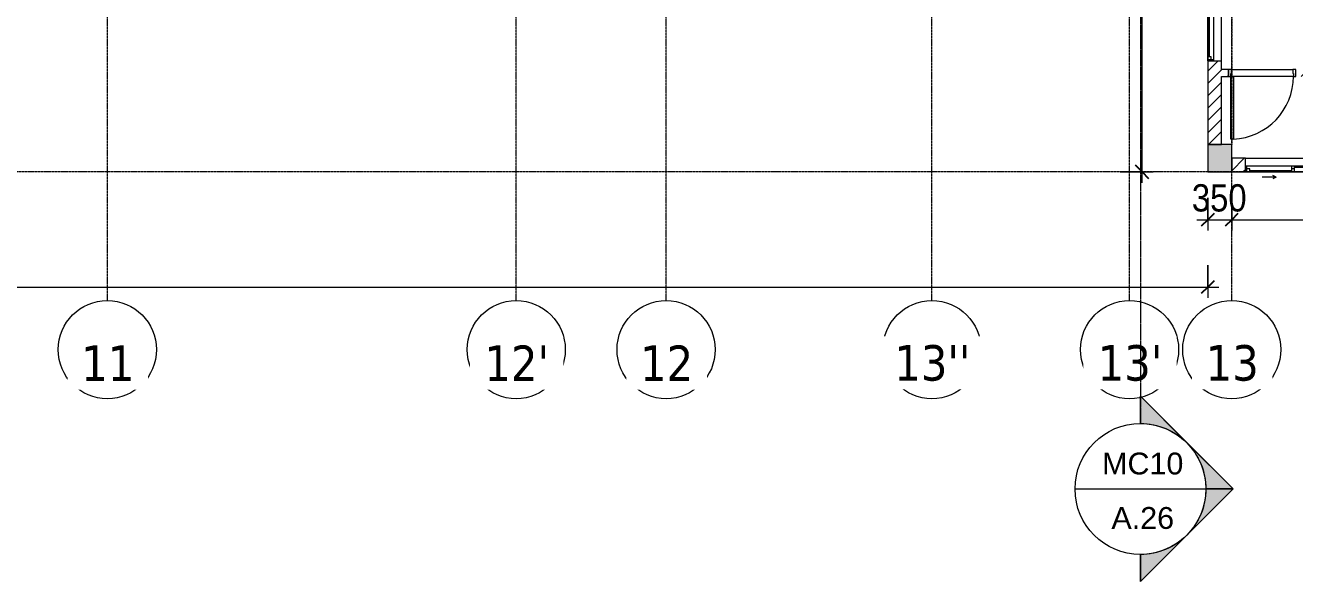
# Model space of a CAD drawing. Header units: millimetres. Extents: x 962 to 239635, y -15958 to 82755.
# Drawn here: x 160501 to 179126, y 11230 to 19384 of the extents above; entities that cross this region are included whole.
import ezdxf

# ---------------------------------------------------------------- set-up
doc = ezdxf.new("R2010")
doc.units = ezdxf.units.MM
for name, pattern in [('Dash 1_8_', [6.35, 3.175, -3.175]), ('Dash Dot 3_16_', [7.9375, 4.7625, -1.5875, 0, -1.5875]), ('Grid Line', [22.225, 12.7, -3.175, 3.175, -3.175])]:
    doc.linetypes.add(name, pattern=pattern)
for name, color, linetype, lineweight in [('0-1', 7, 'Continuous', 5), ('A-ANNO-DIMS', 211, 'Continuous', 9), ('A-ANNO-DIMS-160', 211, 'Continuous', 9), ('A-AREA', 32, 'Dash 1_8_', 9), ('A-DETL-GENF-2', 1, 'Continuous', 9), ('A-DOOR-4', 1, 'Continuous', 9), ('A-DOOR-FRAM-1', 1, 'Continuous', 9), ('A-GLAZ', 151, 'Continuous', 9), ('A-WALL', 113, 'Continuous', 9), ('A-WALL-3', 113, 'Continuous', 18), ('A-WALL-PATT-2', 111, 'Continuous', 9), ('G-ANNO-SYMB', 111, 'Continuous', 9), ('G-ANNO-SYMB-1', 111, 'Dash Dot 3_16_', 18), ('S-COLS-1', 52, 'Continuous', 5), ('S-COLS-2', 7, 'Continuous', 18), ('S-GRID-1', 1, 'Grid Line', 9), ('S-GRID-IDEN', 1, 'Continuous', 9)]:
    doc.layers.add(name, color=color, linetype=linetype, lineweight=lineweight)
doc.styles.add('Arial_9', font='arial_0.ttf', dxfattribs={"height": 320})
doc.styles.add('Tahoma_B', font='tahomabd_0.ttf', dxfattribs={"height": 520})
doc.styles.add('UTM Avo', font='UTM Avo.ttf', dxfattribs={"width": 0.9, "height": 400})
doc.dimstyles.new('1_Dim_chi_tiet_2_5', dxfattribs={"dimscale": 304.8, "dimtxt": 399.720379, "dimasz": 0.629921, "dimexe": 0.524934, "dimexo": 0.0625, "dimgap": 0.052493, "dimtad": 1, "dimdec": 0, "dimrnd": 5, "dimzin": 0, "dimdsep": 46, "dimtxsty": 'UTM Avo', "dimblk1": 'OBLIQUE', "dimblk2": 'OBLIQUE', "dimsah": 1, "dimcen": 0.09, "dimdle": 0.524934, "dimazin": 0, "dimtfac": 1, "dimtdec": 4, "dimtix": 1, "dimtmove": 0, "dimatfit": 3, "dimfxl": 1.049869, "dimfxlon": 1, "dimtvp": 1, "dimtolj": 1, "dimtzin": 0, "dimarcsym": 2})
doc.dimstyles.new('1_Dim_chi_tiet_2_5_1', dxfattribs={"dimscale": 304.8, "dimtxt": 399.720379, "dimasz": 0.629921, "dimexe": 0.524934, "dimexo": 0.0625, "dimgap": 0.052493, "dimtad": 1, "dimdec": 0, "dimrnd": 5, "dimzin": 0, "dimdsep": 46, "dimtxsty": 'UTM Avo', "dimblk1": 'OBLIQUE', "dimblk2": 'OBLIQUE', "dimsah": 1, "dimcen": 0.09, "dimdle": 0.524934, "dimazin": 0, "dimtfac": 1, "dimtdec": 4, "dimtix": 1, "dimtmove": 0, "dimatfit": 3, "dimfxl": 1.049869, "dimfxlon": 1, "dimtvp": 1, "dimtolj": 1, "dimtzin": 0, "dimarcsym": 2})
pattern_1 = [(45, (61750.9, 0), (-90.50967, 90.50967), [])]

# ---------------------------------------------------------------- blocks, each defined once
blk = doc.blocks.new('NCV_TKTC_KET CAU_rvt-1-TKCS_MB TẦNG 2')
at = {"layer": 'S-COLS-1'}
blk.add_hatch(color=256, dxfattribs=at).paths.add_polyline_path([(116453, 17237), (116453, 17637), (116103, 17637), (116103, 17237)])
at = {"layer": 'S-COLS-2'}
for p, q in [((116453, 17637), (116103, 17637)), ((116103, 17637), (116103, 17237)), ((116453, 17237), (116453, 17637)), ((116103, 17237), (116453, 17237))]:
    blk.add_line(p, q, dxfattribs=at)
blk = doc.blocks.new('1_FAMILY RVT - W01-WxH 1400x1400xmm-V131-TKCS_MB TẦNG 2')
at = {"layer": 'A-GLAZ'}
for q in [(299.2, 197.79), (299.2, 146.99), (451.6, 172.39)]:
    blk.add_line((248.4, 172.39), q, dxfattribs=at)
blk = doc.blocks.new('1_FAMILY RVT - W01-WxH 1400x1400xmm-411185-TKCS_MB TẦNG 2')
at = {"layer": 'A-GLAZ'}
for p, q in [((-700, 103.81), (700, 103.81)), ((-700, -96.19), (-700, 103.81)), ((700, 103.81), (700, -96.19)), ((-700, -7.29), (-680.95, -7.29)), ((700, -96.19), (-700, -96.19)), ((-700, -96.19), (-636.5, -96.19)), ((-680.95, -7.29), (-22.225, -7.29)), ((-680.95, -96.19), (-680.95, -7.29)), ((-636.5, -51.74), (-680.95, -51.74)), ((-636.5, -96.19), (-636.5, -51.74)), ((-636.5, -73.965), (-22.225, -73.965)), ((-636.5, -96.19), (-22.225, -96.19)), ((-22.225, -7.29), (22.225, -7.29)), ((-22.225, -7.29), (-22.225, -96.19)), ((22.225, -51.74), (-22.225, -51.74)), ((-22.225, -96.19), (22.225, -96.19)), ((22.225, -7.29), (636.5, -7.29)), ((22.225, -96.19), (22.225, -7.29)), ((22.225, -29.515), (636.5, -29.515)), ((22.225, -96.19), (680.95, -96.19)), ((248.4, -172.39), (299.2, -146.99)), ((248.4, -172.39), (299.2, -197.79)), ((248.4, -172.39), (451.6, -172.39)), ((636.5, -7.29), (700, -7.29)), ((636.5, -51.74), (636.5, -7.29)), ((680.95, -51.74), (636.5, -51.74)), ((680.95, -96.19), (680.95, -7.29)), ((680.95, -96.19), (700, -96.19))]:
    blk.add_line(p, q, dxfattribs=at)
blk = doc.blocks.new('FD_04 - FD_04-900x2200mm-4731490-TKCS_MB TẦNG 2')
at = {"layer": 'A-DETL-GENF-2'}
for p, q in [((420, 50), (420, 970)), ((420, 970), (460, 970)), ((460, 970), (460, 50)), ((460, 50), (420, 50))]:
    blk.add_line(p, q, dxfattribs=at)
blk.add_arc((460, 50), 920, 92.4919, 180, dxfattribs=at)
at = {"layer": 'A-DOOR-FRAM-1'}
for p, q in [((-460, 50), (-495, 50)), ((-495, 50), (-495, -50)), ((-460, 10), (-460, 50)), ((-450, 10), (-460, 10)), ((-450, -50), (-450, 10)), ((460, 10), (450, 10)), ((450, 10), (450, -50)), ((495, 50), (460, 50)), ((460, 50), (460, 10)), ((495, -50), (495, 50)), ((-495, -50), (-450, -50)), ((450, -50), (495, -50))]:
    blk.add_line(p, q, dxfattribs=at)
blk = doc.blocks.new('1_FAMILY RVT - W01-WxH 1400x1400xmm-389822-TKCS_MB TẦNG 2')
at = {"layer": 'A-GLAZ'}
for p, q in [((248.4, 172.39), (299.2, 197.79)), ((-700, 96.19), (-700, -103.81)), ((700, 96.19), (-700, 96.19)), ((-700, 96.19), (-636.5, 96.19)), ((-700, 7.29), (-680.95, 7.29)), ((-680.95, 96.19), (-680.95, 7.29)), ((-636.5, 51.74), (-680.95, 51.74)), ((-680.95, 7.29), (-22.225, 7.29)), ((-636.5, 96.19), (-22.225, 96.19)), ((-636.5, 96.19), (-636.5, 51.74)), ((-636.5, 73.965), (-22.225, 73.965)), ((-22.225, 7.29), (-22.225, 96.19)), ((-22.225, 96.19), (22.225, 96.19)), ((22.225, 51.74), (-22.225, 51.74)), ((-22.225, 7.29), (22.225, 7.29)), ((22.225, 96.19), (680.95, 96.19)), ((22.225, 96.19), (22.225, 7.29)), ((22.225, 29.515), (636.5, 29.515)), ((22.225, 7.29), (636.5, 7.29)), ((248.4, 172.39), (299.2, 146.99)), ((248.4, 172.39), (451.6, 172.39)), ((636.5, 51.74), (636.5, 7.29)), ((680.95, 51.74), (636.5, 51.74)), ((636.5, 7.29), (700, 7.29)), ((680.95, 96.19), (700, 96.19)), ((680.95, 96.19), (680.95, 7.29)), ((700, -103.81), (700, 96.19)), ((-700, -103.81), (700, -103.81))]:
    blk.add_line(p, q, dxfattribs=at)
blk = doc.blocks.new('Grid - M_Grid Head - Circle-353313-TKCS_MB TẦNG 2')
at = {"layer": 'S-GRID-IDEN'}
blk.add_circle((0, 0), 4.5, dxfattribs=at)
blk = doc.blocks.new('Section - M_Section Head - Filled-352373-TKCS_MB TẦNG 2')
at = {"layer": 'G-ANNO-SYMB'}
h = blk.add_hatch(color=256, dxfattribs=at)
edge = h.paths.add_edge_path()
edge.add_line((-6, 8.49), (-6, 6))
edge.add_arc((-6, 0), 6, 90, 135)
edge.add_line((-10.24, 4.24), (-6, 8.49))
h = blk.add_hatch(color=256, dxfattribs=at)
edge = h.paths.add_edge_path()
edge.add_line((-6, 8.49), (-1.76, 4.24))
edge.add_arc((-6, 0), 6, 45, 90)
edge.add_line((-6, 6), (-6, 8.49))
h = blk.add_hatch(color=256, dxfattribs=at)
edge = h.paths.add_edge_path()
edge.add_line((-14.49, 0), (-10.24, 4.24))
edge.add_arc((-6, 0), 6, 135, 180)
edge.add_line((-12, 0), (-14.49, 0))
h = blk.add_hatch(color=256, dxfattribs=at)
edge = h.paths.add_edge_path()
edge.add_line((2.49, 0), (0, 0))
edge.add_arc((-6, 0), 6, 360, 405)
edge.add_line((-1.76, 4.24), (2.49, 0))
for p, q in [((-6, 8.49), (-14.49, 0)), ((-6, 8.49), (-10.24, 4.24)), ((-6, 8.49), (2.49, 0)), ((-6, 6), (-6, 8.49)), ((-6, 8.49), (-6, 6)), ((-1.76, 4.24), (-6, 8.49)), ((-10.24, 4.24), (-14.49, 0)), ((2.49, 0), (-1.76, 4.24)), ((-14.49, 0), (-12, 0)), ((0, 0), (2.49, 0)), ((-12, 0), (-14.49, 0)), ((0, 0), (2.49, 0))]:
    blk.add_line(p, q, dxfattribs=at)
for start, end in [(360, 180), (90, 135), (45, 90), (135, 180), (360, 45), (180, 360)]:
    blk.add_arc((-6, 0), 6, start, end, dxfattribs=at)
blk = doc.blocks.new('DIMBLOCK37-TKCS_MB TẦNG 2')
at = {"layer": 'A-ANNO-DIMS-160', "lineweight": 25}
for p, q in [((176888, 24537), (176792, 24633)), ((176888, 24537), (176984, 24441)), ((176888, 17237), (176792, 17333)), ((176888, 17237), (176984, 17141))]:
    blk.add_line(p, q, dxfattribs=at)
at = {"layer": 'A-ANNO-DIMS-160'}
for p, q in [((176888, 17077), (176888, 24697)), ((176568, 24537), (177048, 24537)), ((176888, 24537), (176568, 24537)), ((176568, 17237), (177048, 17237)), ((176888, 17237), (176568, 17237))]:
    blk.add_line(p, q, dxfattribs=at)
at = {"layer": 'A-ANNO-DIMS-160', "color": 0, "insert": (176368, 20339), "char_height": 400, "width": 1314.64, "attachment_point": 1, "rotation": 90, "line_spacing_factor": 1.110334, "style": 'UTM Avo'}
blk.add_mtext('7300', dxfattribs=at)
blk = doc.blocks.new('_Oblique')
at = {"color": 0, "linetype": 'ByBlock', "lineweight": -2}
blk.add_line((-0.5, -0.5), (0.5, 0.5), dxfattribs=at)
blk = doc.blocks.new('DIMBLOCK54-TKCS_MB TẦNG 2')
at = {"layer": 'A-ANNO-DIMS-160'}
for p, q in [((178203, 16856), (178203, 16376)), ((178203, 16536), (178203, 16856)), ((183803, 16856), (183803, 16376)), ((183803, 16536), (183803, 16856)), ((178203, 16536), (183803, 16536))]:
    blk.add_line(p, q, dxfattribs=at)
at = {"layer": 'A-ANNO-DIMS-160', "lineweight": 25}
for p, q in [((178203, 16536), (178299, 16632)), ((183803, 16536), (183899, 16632)), ((178203, 16536), (178107, 16440)), ((183803, 16536), (183707, 16440))]:
    blk.add_line(p, q, dxfattribs=at)
at = {"layer": 'A-ANNO-DIMS-160', "color": 0, "insert": (180456, 17056), "char_height": 400, "width": 1314.64, "attachment_point": 1, "line_spacing_factor": 1.110334, "style": 'UTM Avo'}
blk.add_mtext('5600', dxfattribs=at)
blk = doc.blocks.new('DIMBLOCK324-TKCS_MB TẦNG 2')
at = {"layer": 'A-ANNO-DIMS-160'}
for p, q in [((177853, 16856), (177853, 16376)), ((177853, 16536), (177853, 16856)), ((178203, 16856), (178203, 16376)), ((178203, 16536), (178203, 16856)), ((177693, 16536), (178363, 16536))]:
    blk.add_line(p, q, dxfattribs=at)
at = {"layer": 'A-ANNO-DIMS-160', "lineweight": 25}
for p, q in [((177853, 16536), (177949, 16632)), ((178203, 16536), (178299, 16632)), ((177853, 16536), (177757, 16440)), ((178203, 16536), (178107, 16440))]:
    blk.add_line(p, q, dxfattribs=at)
at = {"layer": 'A-ANNO-DIMS-160', "color": 0, "insert": (177618, 17056), "char_height": 400, "width": 985.98, "attachment_point": 1, "line_spacing_factor": 1.110334, "style": 'UTM Avo'}
blk.add_mtext('350', dxfattribs=at)
blk = doc.blocks.new('DIMBLOCK325-TKCS_MB TẦNG 2')
at = {"layer": 'A-ANNO-DIMS-160'}
for p, q in [((106553, 15869), (106553, 15389)), ((106553, 15549), (106553, 15869)), ((177853, 15869), (177853, 15389)), ((177853, 15549), (177853, 15869)), ((106393, 15549), (178013, 15549))]:
    blk.add_line(p, q, dxfattribs=at)
at = {"layer": 'A-ANNO-DIMS-160', "lineweight": 25}
for p, q in [((106553, 15549), (106649, 15645)), ((177853, 15549), (177949, 15645)), ((106553, 15549), (106457, 15453)), ((177853, 15549), (177757, 15453))]:
    blk.add_line(p, q, dxfattribs=at)
at = {"layer": 'A-ANNO-DIMS-160', "color": 0, "insert": (141519, 16069), "char_height": 400, "width": 1643.29, "attachment_point": 1, "line_spacing_factor": 1.110334, "style": 'UTM Avo'}
blk.add_mtext('71300', dxfattribs=at)

msp = doc.modelspace()

# ---------------------------------------------------------------- hatches: boundary and pattern name
at = {"layer": 'A-WALL-PATT-2'}
h = msp.add_hatch(dxfattribs=at)
h.set_pattern_fill('FP_1', color=256, style=0, pattern_type=2)
h.set_pattern_definition(pattern_1)
h.paths.add_polyline_path([(177853.5, 17636.9), (178053.5, 17636.9), (178053.5, 18866.9), (177853.5, 18866.9)])
h.paths.add_polyline_path([(178053.5, 20266.9), (178053.5, 20336.9), (177853.5, 20336.9), (177853.5, 20266.9)])
h = msp.add_hatch(dxfattribs=at)
h.set_pattern_fill('FP_1', color=256, style=0, pattern_type=2)
h.set_pattern_definition(pattern_1)
h.paths.add_polyline_path([(179930.3, 18636.9), (180253.5, 18636.9), (180253.5, 18736.9), (179143.5, 18736.9), (179143.5, 18636.9)])
h.paths.add_polyline_path([(178153.5, 18636.9), (178153.5, 18736.9), (178053.5, 18736.9), (178053.5, 18636.9)])
h = msp.add_hatch(dxfattribs=at)
h.set_pattern_fill('FP_1', color=256, style=0, pattern_type=2)
h.set_pattern_definition(pattern_1)
h.paths.add_polyline_path([(180103.5, 17236.9), (180103.5, 17436.9), (179803.5, 17436.9), (179803.5, 17236.9)])
h.paths.add_polyline_path([(178403.5, 17236.9), (178403.5, 17436.9), (178203.5, 17436.9), (178203.5, 17236.9)])

# ---------------------------------------------------------------- linework, layer by layer
at = {"layer": 'A-AREA'}
msp.add_line((178203.5, 24536.9), (178203.5, 17636.9), dxfattribs=at)
at = {"layer": 'A-WALL'}
for p, q in [((179108.5, 18636.9), (178188.5, 18636.9)), ((178198.5, 18736.9), (179098.5, 18736.9))]:
    msp.add_line(p, q, dxfattribs=at)
at = {"layer": 'A-WALL-3'}
for p, q in [((177853.5, 18866.9), (177853.5, 17636.9)), ((178053.5, 18736.9), (178053.5, 18866.9)), ((178153.5, 18736.9), (178053.5, 18736.9)), ((178053.5, 17636.9), (178053.5, 18636.9)), ((178053.5, 18636.9), (178153.5, 18636.9)), ((178153.5, 18636.9), (178153.5, 18736.9)), ((177853.5, 17636.9), (178053.5, 17636.9)), ((178403.5, 17436.9), (178203.5, 17436.9)), ((178203.5, 17436.9), (178203.5, 17236.9)), ((178203.5, 17236.9), (178403.5, 17236.9))]:
    msp.add_line(p, q, dxfattribs=at)
at = {"layer": 'G-ANNO-SYMB'}
msp.add_line((175903.5, 12587.9), (177823.5, 12587.9), dxfattribs=at)
at = {"layer": 'S-GRID-1'}
for p, q in [((161703.5, 19351.6), (161703.5, 76542.3)), ((167703.5, 19351.6), (167703.5, 76542.3)), ((169903.5, 19351.6), (169903.5, 76542.3)), ((173803.5, 19351.6), (173803.5, 76542.3)), ((176703.5, 19351.6), (176703.5, 76542.3)), ((178203.5, 19351.6), (178203.5, 76542.3)), ((161703.5, 15351.6), (161703.5, 19351.6)), ((167703.5, 15351.6), (167703.5, 19351.6)), ((169903.5, 15351.6), (169903.5, 19351.6)), ((173803.5, 15351.6), (173803.5, 19351.6)), ((176703.5, 15351.6), (176703.5, 19351.6)), ((178203.5, 15351.6), (178203.5, 19351.6)), ((189415.6, 17236.9), (96253.4, 17236.9))]:
    msp.add_line(p, q, dxfattribs=at)

# ---------------------------------------------------------------- block references
at = {"layer": '0-1'}
msp.add_blockref('NCV_TKTC_KET CAU_rvt-1-TKCS_MB TẦNG 2', (61750.9, 0), dxfattribs=at)
at = {"layer": 'A-DOOR-4', "rotation": 180}
msp.add_blockref('FD_04 - FD_04-900x2200mm-4731490-TKCS_MB TẦNG 2', (178648.5, 18686.9), dxfattribs=at)
at = {"layer": 'A-GLAZ'}
for name, p, rotation in [('1_FAMILY RVT - W01-WxH 1400x1400xmm-389822-TKCS_MB TẦNG 2', (177949.7, 19566.9), 90.00000000000007), ('1_FAMILY RVT - W01-WxH 1400x1400xmm-V131-TKCS_MB TẦNG 2', (179103.5, 17333.1), 180)]:
    msp.add_blockref(name, p, dxfattribs=dict(at, rotation=rotation))
msp.add_blockref('1_FAMILY RVT - W01-WxH 1400x1400xmm-411185-TKCS_MB TẦNG 2', (179103.5, 17333.1), dxfattribs=at)
at = {"layer": 'G-ANNO-SYMB', "extrusion": (0, 0, -1), "xscale": 159.9999999999999, "yscale": 159.9999999999999, "zscale": 159.9999999999999, "rotation": 90.00000000000053}
msp.add_blockref('Section - M_Section Head - Filled-352373-TKCS_MB TẦNG 2', (-176863.5, 13547.9), dxfattribs=at)
at = {"layer": 'S-GRID-IDEN', "xscale": 159.9999999999999, "yscale": 159.9999999999999, "zscale": 159.9999999999999}
for p in [(161703.5, 14631.6), (167703.5, 14631.6), (169903.5, 14631.6), (173803.5, 14631.6), (176703.5, 14631.6), (178203.5, 14631.6)]:
    msp.add_blockref('Grid - M_Grid Head - Circle-353313-TKCS_MB TẦNG 2', p, dxfattribs=at)

# ---------------------------------------------------------------- texts
at = {"layer": 'G-ANNO-SYMB', "char_height": 320, "attachment_point": 5, "line_spacing_factor": 0.936439, "style": 'Arial_9'}
for s, insert, width in [('\\pt2032,4064,6096,8128,10160,12192,14224,16256,18288,20320,22352,24384,26416,28448,30480,32512,34544,36576,38608,40640,42672,44704,46736,48768,50800,52832,54864,56896,58928,60960,62992,65024;MC10', (176897.4, 12959), 1217.6), ('\\pt2032,4064,6096,8128,10160,12192,14224,16256,18288,20320,22352,24384,26416,28448,30480,32512,34544,36576,38608,40640,42672,44704,46736,48768,50800,52832,54864,56896,58928,60960,62992,65024;A.26', (176897.4, 12160.8), 952)]:
    msp.add_mtext(s, dxfattribs=dict(at, insert=insert, width=width))

# ---------------------------------------------------------------- dimensions: what is measured, and where the dimension line sits
at = {"layer": 'A-ANNO-DIMS'}
dim = msp.add_linear_dim(base=(176887.8, 24536.9), p1=(176567.8, 17236.9), p2=(176567.8, 24536.9), angle=90, dimstyle='1_Dim_chi_tiet_2_5', override={"dimpost": '<>', "dimfxl": 7300}, dxfattribs=at)
dim.commit()
dim.dimension.update_dxf_attribs({"geometry": 'DIMBLOCK37-TKCS_MB TẦNG 2', "text_midpoint": (176664.8, 20886.9)})
for base, p1, p2, dimstyle, override, picture, middle in [((178203.5, 16536.3), (177853.5, 16856.3), (178203.5, 16856.3), '1_Dim_chi_tiet_2_5_1', {"dimpost": '<>', "dimfxl": 350}, 'DIMBLOCK324-TKCS_MB TẦNG 2', (178028.5, 16759.3)), ((183803.5, 16536.3), (178203.5, 16856.3), (183803.5, 16856.3), '1_Dim_chi_tiet_2_5', {"dimpost": '<>', "dimfxl": 5600}, 'DIMBLOCK54-TKCS_MB TẦNG 2', (181003.5, 16759.3)), ((177853.5, 15549.3), (106553.5, 15869.3), (177853.5, 15869.3), '1_Dim_chi_tiet_2_5_1', {"dimpost": '<>', "dimfxl": 71300}, 'DIMBLOCK325-TKCS_MB TẦNG 2', (142203.5, 15772.3))]:
    dim = msp.add_linear_dim(base=base, p1=p1, p2=p2, dimstyle=dimstyle, override=override, dxfattribs=at)
    dim.commit()
    dim.dimension.update_dxf_attribs({"geometry": picture, "text_midpoint": middle})

# ---------------------------------------------------------------- next in the draw order: texts
at = {"layer": 'S-GRID-IDEN', "char_height": 520, "attachment_point": 5, "line_spacing_factor": 0.996129, "style": 'Tahoma_B', "bg_fill": 3, "box_fill_scale": 1.25, "bg_fill_color": 256, "bg_fill_true_color": 13158600, "bg_fill_transparency": 0}
for s, insert, width in [('\\pt2031.9988,4063.9976,6096.0016,8128.0004,10159.9992,12191.998,14224.002,16256.0008,18287.9996,20319.9984,22352.0024,24384.0012,26416,28447.9988,30479.9976,32512.0016,34544.0004,36575.9992,38607.998,40640.002,42672.0008,44703.9996,46735.9984,48768.0024,50800.0012,52832,54863.9988,56895.9976,58928.0016,60960.0004,62991.9992,65023.998;11', (161710.2, 14431.9), 921.6), ("\\pt2031.9988,4063.9976,6096.0016,8128.0004,10159.9992,12191.998,14224.002,16256.0008,18287.9996,20319.9984,22352.0024,24384.0012,26416,28447.9988,30479.9976,32512.0016,34544.0004,36575.9992,38607.998,40640.002,42672.0008,44703.9996,46735.9984,48768.0024,50800.0012,52832,54863.9988,56895.9976,58928.0016,60960.0004,62991.9992,65023.998;12'", (167710.2, 14431.9), 1112), ('\\pt2031.9988,4063.9976,6096.0016,8128.0004,10159.9992,12191.998,14224.002,16256.0008,18287.9996,20319.9984,22352.0024,24384.0012,26416,28447.9988,30479.9976,32512.0016,34544.0004,36575.9992,38607.998,40640.002,42672.0008,44703.9996,46735.9984,48768.0024,50800.0012,52832,54863.9988,56895.9976,58928.0016,60960.0004,62991.9992,65023.998;12', (169910.2, 14431.9), 921.6), ("\\pt2031.9988,4063.9976,6096.0016,8128.0004,10159.9992,12191.998,14224.002,16256.0008,18287.9996,20319.9984,22352.0024,24384.0012,26416,28447.9988,30479.9976,32512.0016,34544.0004,36575.9992,38607.998,40640.002,42672.0008,44703.9996,46735.9984,48768.0024,50800.0012,52832,54863.9988,56895.9976,58928.0016,60960.0004,62991.9992,65023.998;13''", (173810.2, 14431.9), 1302.4), ("\\pt2031.9988,4063.9976,6096.0016,8128.0004,10159.9992,12191.998,14224.002,16256.0008,18287.9996,20319.9984,22352.0024,24384.0012,26416,28447.9988,30479.9976,32512.0016,34544.0004,36575.9992,38607.998,40640.002,42672.0008,44703.9996,46735.9984,48768.0024,50800.0012,52832,54863.9988,56895.9976,58928.0016,60960.0004,62991.9992,65023.998;13'", (176710.2, 14431.9), 1112), ('\\pt2031.9988,4063.9976,6096.0016,8128.0004,10159.9992,12191.998,14224.002,16256.0008,18287.9996,20319.9984,22352.0024,24384.0012,26416,28447.9988,30479.9976,32512.0016,34544.0004,36575.9992,38607.998,40640.002,42672.0008,44703.9996,46735.9984,48768.0024,50800.0012,52832,54863.9988,56895.9976,58928.0016,60960.0004,62991.9992,65023.998;13', (178210.2, 14431.9), 921.6)]:
    msp.add_mtext(s, dxfattribs=dict(at, insert=insert, width=width))

# ---------------------------------------------------------------- next in the draw order: linework, layer by layer
at = {"layer": 'G-ANNO-SYMB-1'}
msp.add_line((176863.5, 82373.8), (176863.5, 13547.9), dxfattribs=at)

doc.saveas('drawing.dxf')
